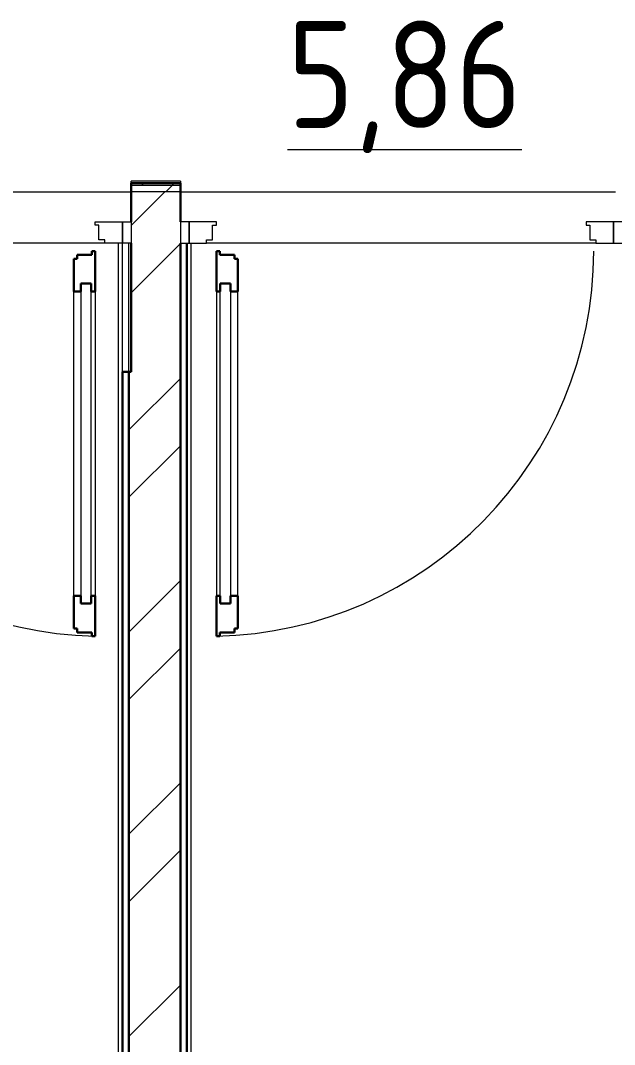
# Model space of a CAD drawing. Header units: millimetres. Extents: x -421858 to 614926, y -468665 to 141641.
# Drawn here: x 134183 to 135569, y 17095 to 19482 of the extents above; entities that cross this region are included whole.
import ezdxf

# ---------------------------------------------------------------- set-up
doc = ezdxf.new("R2010")
doc.units = ezdxf.units.MM
for name, color, linetype, lineweight in [('Двери', 252, 'Continuous', 9), ('Марки помещений', 252, 'Continuous', 20), ('Ограждение', 252, 'Continuous', 9), ('Стены наружные', 7, 'Continuous', 18), ('Стены штриховка', 252, 'Continuous', 9)]:
    doc.layers.add(name, color=color, linetype=linetype, lineweight=lineweight)
doc.layers.add('Двери открывание', color=7, linetype='Continuous', lineweight=9, true_color=0xc0c0c0)
doc.styles.add('GOST Common_2', font='', dxfattribs={"width": 0.9, "height": 250})
doc.styles.get('GOST Common_2').set_extended_font_data('GOST type B')

# ---------------------------------------------------------------- blocks, each defined once
blk = doc.blocks.new('2 этаж')
at = {"layer": 'Двери', "color": 251, "true_color": 0x636466}
for p, q in [((134357, 19012.7), (134421, 19012.7)), ((134357, 19004.7), (134357, 19012.7)), ((134366, 19004.7), (134357, 19004.7)), ((134366, 18970.7), (134366, 19004.7)), ((134421, 19012.7), (134441, 19012.7)), ((134421, 18962.7), (134421, 19012.7)), ((134421, 19012.7), (134421, 18962.7)), ((134441, 19012.7), (134441, 18962.7)), ((134556, 19012.7), (134556, 18962.7)), ((134576, 19012.7), (134556, 19012.7)), ((134576, 18962.7), (134576, 19012.7)), ((134640, 19012.7), (134576, 19012.7)), ((134576, 19012.7), (134576, 18962.7)), ((134631, 18970.7), (134631, 19004.7)), ((134631, 19004.7), (134640, 19004.7)), ((134640, 19004.7), (134640, 19012.7)), ((135566, 19012.7), (135502, 19012.7)), ((135502, 19012.7), (135502, 19004.7)), ((135502, 19004.7), (135511, 19004.7)), ((135511, 19004.7), (135511, 18970.7)), ((135586, 19012.7), (135566, 19012.7)), ((135566, 19012.7), (135566, 18962.7)), ((135566, 18962.7), (135566, 19012.7)), ((134380, 18970.7), (134366, 18970.7)), ((134380, 18962.7), (134380, 18970.7)), ((134421, 18962.7), (134380, 18962.7)), ((134441, 18962.7), (134421, 18962.7)), ((134556, 18962.7), (134576, 18962.7)), ((134576, 18962.7), (134617, 18962.7)), ((134617, 18962.7), (134617, 18970.7)), ((134617, 18970.7), (134631, 18970.7)), ((135511, 18970.7), (135525, 18970.7)), ((135525, 18970.7), (135525, 18962.7)), ((135525, 18962.7), (135566, 18962.7)), ((135566, 18962.7), (135586, 18962.7)), ((134324, 18868.7), (134324, 18122.7)), ((134348, 18868.7), (134324, 18868.7)), ((134348, 18122.7), (134348, 18868.7)), ((134649, 18868.7), (134673, 18868.7)), ((134649, 18122.7), (134649, 18868.7)), ((134673, 18868.7), (134673, 18122.7)), ((134307, 18140.7), (134307, 18850.7)), ((134357, 18850.7), (134357, 18140.7)), ((134640, 18850.7), (134640, 18140.7)), ((134690, 18140.7), (134690, 18850.7)), ((134324, 18122.7), (134348, 18122.7)), ((134673, 18122.7), (134649, 18122.7))]:
    blk.add_line(p, q, dxfattribs=at)
at = {"layer": 'Двери', "color": 251, "lineweight": 30, "true_color": 0x636466}
for p, q in [((134315, 18926.7), (134315, 18935.7)), ((134315, 18935.7), (134349, 18935.7)), ((134349, 18944.7), (134357, 18944.7)), ((134349, 18935.7), (134349, 18944.7)), ((134357, 18944.7), (134357, 18850.7)), ((134648, 18944.7), (134640, 18944.7)), ((134640, 18944.7), (134640, 18850.7)), ((134648, 18935.7), (134648, 18944.7)), ((134682, 18935.7), (134648, 18935.7)), ((134682, 18926.7), (134682, 18935.7)), ((134307, 18926.7), (134315, 18926.7)), ((134307, 18850.7), (134307, 18926.7)), ((134690, 18926.7), (134682, 18926.7)), ((134690, 18850.7), (134690, 18926.7)), ((134324, 18850.7), (134324, 18868.7)), ((134324, 18868.7), (134348, 18868.7)), ((134348, 18868.7), (134348, 18850.7)), ((134649, 18868.7), (134649, 18850.7)), ((134673, 18868.7), (134649, 18868.7)), ((134673, 18850.7), (134673, 18868.7)), ((134307, 18850.7), (134324, 18850.7)), ((134348, 18850.7), (134357, 18850.7)), ((134649, 18850.7), (134640, 18850.7)), ((134690, 18850.7), (134673, 18850.7)), ((134307, 18064.7), (134307, 18140.7)), ((134307, 18140.7), (134324, 18140.7)), ((134324, 18140.7), (134324, 18122.7)), ((134324, 18122.7), (134348, 18122.7)), ((134348, 18140.7), (134357, 18140.7)), ((134348, 18122.7), (134348, 18140.7)), ((134357, 18140.7), (134357, 18046.7)), ((134640, 18140.7), (134640, 18046.7)), ((134649, 18140.7), (134640, 18140.7)), ((134649, 18122.7), (134649, 18140.7)), ((134673, 18122.7), (134649, 18122.7)), ((134673, 18140.7), (134673, 18122.7)), ((134690, 18140.7), (134673, 18140.7)), ((134690, 18064.7), (134690, 18140.7)), ((134315, 18064.7), (134307, 18064.7)), ((134315, 18055.7), (134315, 18064.7)), ((134349, 18055.7), (134315, 18055.7)), ((134349, 18046.7), (134349, 18055.7)), ((134648, 18046.7), (134648, 18055.7)), ((134648, 18055.7), (134682, 18055.7)), ((134682, 18055.7), (134682, 18064.7)), ((134682, 18064.7), (134690, 18064.7)), ((134357, 18046.7), (134349, 18046.7)), ((134640, 18046.7), (134648, 18046.7))]:
    blk.add_line(p, q, dxfattribs=at)
at = {"layer": 'Двери открывание', "color": 251, "true_color": 0x636466}
for centre, start, end in [((134375, 18944.7), 180, 268.8515), ((134622, 18944.7), 271.1485, 0)]:
    blk.add_arc(centre, 898, start, end, dxfattribs=at)
at = {"layer": 'Ограждение', "color": 251, "true_color": 0x636466}
for p, q in [((134441, 19102.7), (134441, 19107.7)), ((134556, 19107.7), (134441, 19107.7)), ((134556, 19107.7), (134556, 19102.7)), ((134411, 18962.7), (134411, 13287.7)), ((134421, 18662.7), (134421, 18962.7)), ((134581, 13287.7), (134581, 18962.7))]:
    blk.add_line(p, q, dxfattribs=at)
at = {"layer": 'Стены наружные', "color": 251, "lineweight": 30, "true_color": 0x636466}
for p, q in [((134441, 19102.7), (134441, 19012.7)), ((134556, 19102.7), (134441, 19102.7)), ((134556, 19102.7), (134556, 19012.7)), ((134441, 18962.7), (134441, 18662.7)), ((134556, 13262.7), (134556, 18962.7)), ((134571, 18962.7), (134571, 13277.7)), ((134421, 18662.7), (134421, 13277.7)), ((134441, 18662.7), (134421, 18662.7)), ((134436, 13262.7), (134436, 18662.7))]:
    blk.add_line(p, q, dxfattribs=at)
at = {"layer": 'Стены наружные', "color": 251, "linetype": 'Continuous', "lineweight": 9, "true_color": 0x636466}
for p, q in [((134466, 19097.7), (134471, 19102.7)), ((134536.7, 19097.7), (134541.7, 19102.7)), ((134441, 19004.2), (134519.6, 19082.7)), ((134521.7, 19082.7), (134536.7, 19097.7)), ((134441, 18847), (134556, 18962)), ((134436, 18527.7), (134556, 18647.7)), ((134436, 18370.6), (134556, 18490.6)), ((134436, 18056.3), (134556, 18176.3)), ((134436, 17899.1), (134556, 18019.1)), ((134436, 17584.8), (134556, 17704.8)), ((134436, 17427.6), (134556, 17547.6)), ((134436, 17113.3), (134556, 17233.3))]:
    blk.add_line(p, q, dxfattribs=at)
at = {"layer": 'Стены наружные', "color": 251, "true_color": 0x636466}
for p, q in [((133441.5, 19082.7), (134441, 19082.7)), ((134556, 19082.7), (135571, 19082.7)), ((134380, 18962.7), (133472, 18962.7)), ((134436, 18662.7), (134436, 18962.7)), ((135525, 18962.7), (134617, 18962.7))]:
    blk.add_line(p, q, dxfattribs=at)
at = {"layer": 'Стены штриховка', "color": 251, "true_color": 0x636466}
for p, q in [((134556, 19097.7), (134441, 19097.7)), ((134556, 19082.7), (134441, 19082.7))]:
    blk.add_line(p, q, dxfattribs=at)
at = {"layer": 'Марки помещений', "color": 251, "true_color": 0x636466, "style": 'GOST Common_2', "width": 0.9}
blk.add_text('%%U5,86', height=250, dxfattribs=at).set_placement((134805.5, 19231.3))

msp = doc.modelspace()

# ---------------------------------------------------------------- block references
msp.add_blockref('2 этаж', (0, 0))

doc.saveas('drawing.dxf')
